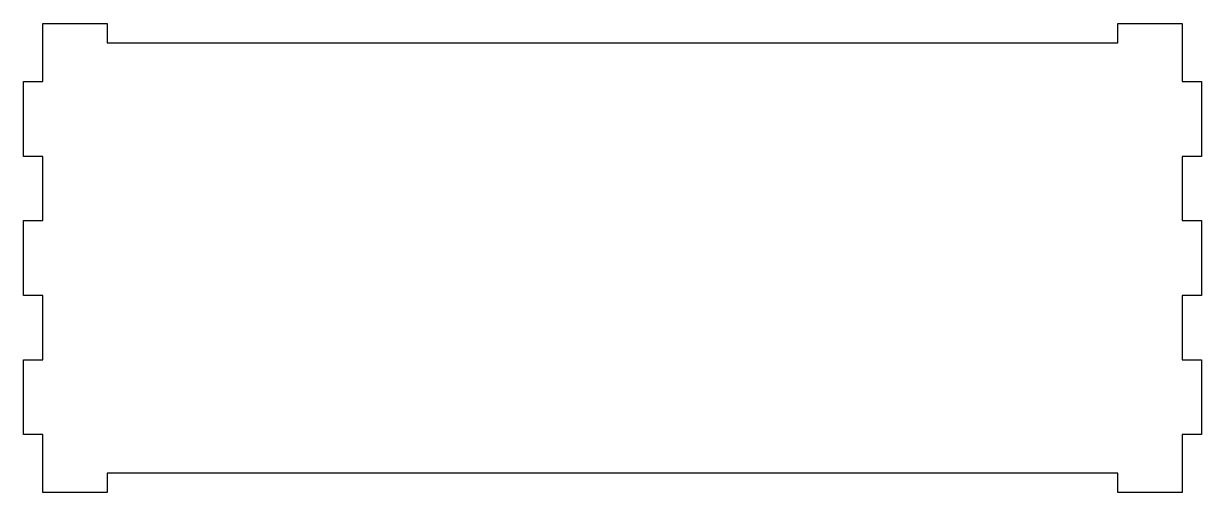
# Model space of a CAD drawing. Header units: millimetres. Extents: x -13 to 170, y -62 to 11.
import ezdxf

# ---------------------------------------------------------------- set-up
doc = ezdxf.new("R2010")
doc.units = ezdxf.units.MM
doc.layers.get('0').update_dxf_attribs({"linetype": 'CONTINUOUS'})

msp = doc.modelspace()

# ---------------------------------------------------------------- linework, layer by layer
msp.add_lwpolyline([(157.46, 10.73), (167.46, 10.73), (167.46, 1.73), (170.46, 1.73), (170.46, -9.94), (167.46, -9.94), (167.46, -19.94), (170.46, -19.94), (170.46, -31.6), (167.46, -31.6), (167.46, -41.6), (170.46, -41.6), (170.46, -53.27), (167.46, -53.27), (167.46, -62.27), (157.46, -62.27), (157.46, -59.27), (0, -59.27), (0, -62.27), (-10, -62.27), (-10, -53.27), (-13, -53.27), (-13, -41.6), (-10, -41.6), (-10, -31.6), (-13, -31.6), (-13, -19.94), (-10, -19.94), (-10, -9.94), (-13, -9.94), (-13, 1.73), (-10, 1.73), (-10, 10.73), (0, 10.73), (0, 7.73), (157.46, 7.73)], close=True)

doc.saveas('drawing.dxf')
